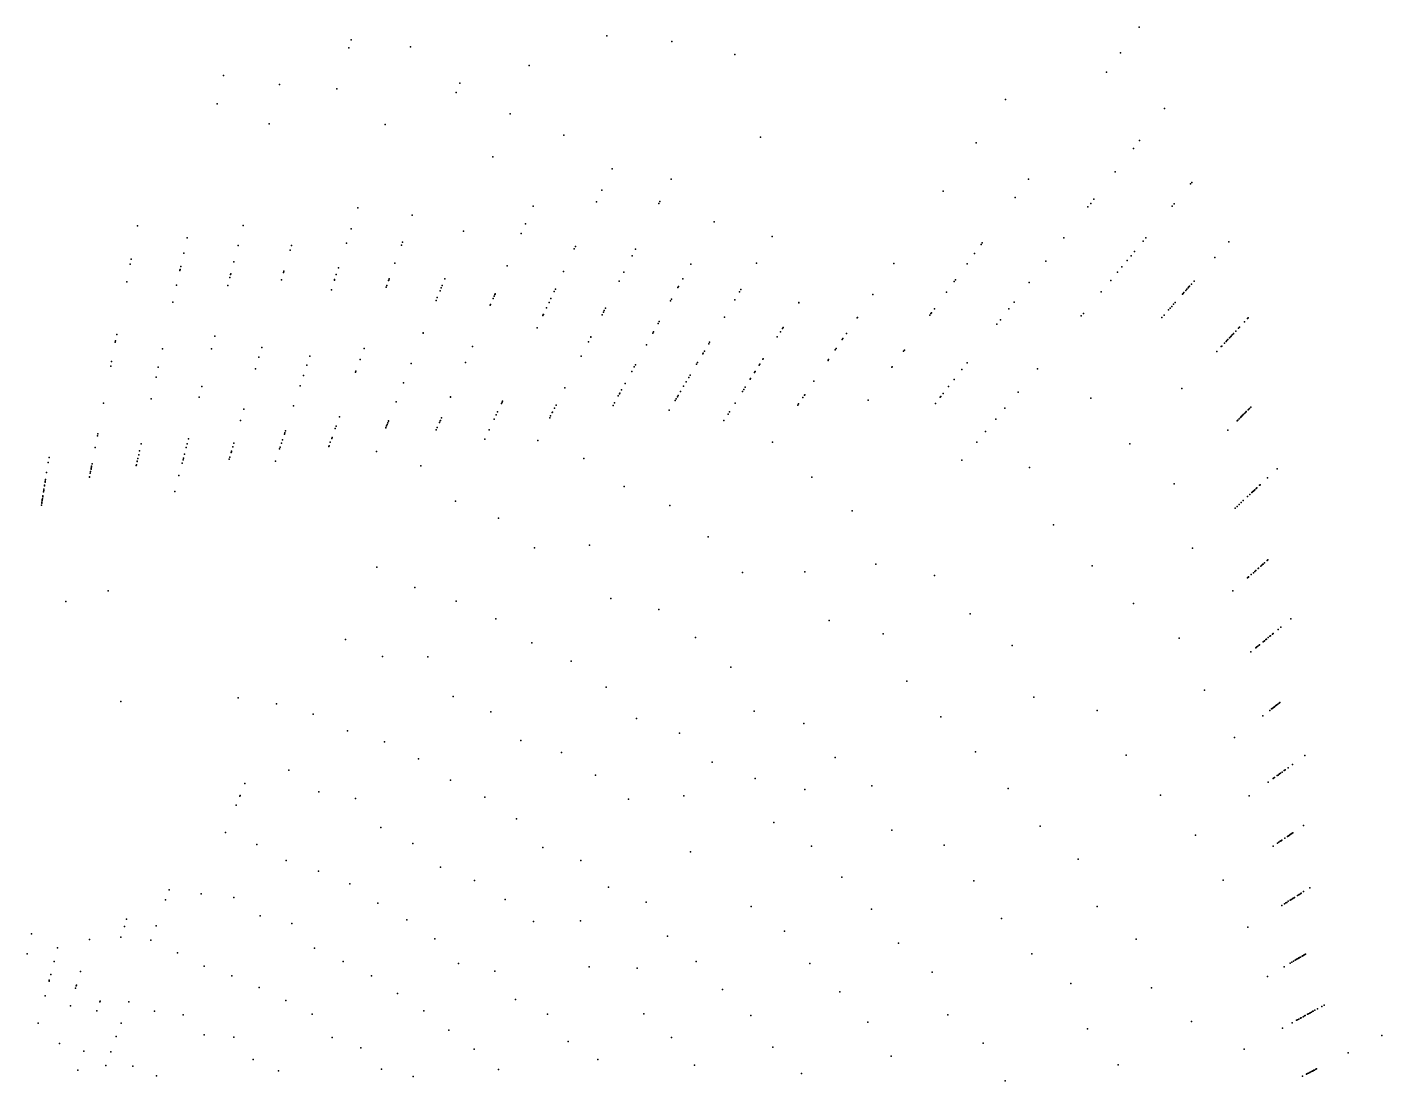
# Model space of a CAD drawing. Header units: millimetres. Extents: x -1492 to 2273, y -3124 to 2390.
# Drawn here: x 230 to 1826, y 877 to 2120 of the extents above; entities that cross this region are included whole.
import ezdxf

# ---------------------------------------------------------------- set-up
doc = ezdxf.new("R2010")
doc.units = ezdxf.units.MM

msp = doc.modelspace()

# ---------------------------------------------------------------- linework, layer by layer
for p in [(912.8, 2109.3, 364), (1540.1, 2119.8, 1133.9), (608.7, 2095.2, 345.6), (611.4, 2104.6, 276.9), (681.2, 2096.6, 349.2), (989.5, 2102.9, 368.1), (1063.6, 2087.4, 371.1), (1518.2, 2089.6, 1022.7), (461.1, 2062.8, 334.8), (821.4, 2074.5, 353.4), (1501.4, 2066.5, 1202), (526.9, 2052, 335.6), (594.7, 2046.9, 406.6), (739.4, 2053.8, 345.7), (453.6, 2029.4, 396.7), (735.3, 2042.5, 414.1), (1382.5, 2034.3, 1064.4), (798.8, 2017.5, 413.9), (1569.9, 2023.9, 1108.4), (515, 2005.6, 395), (651.4, 2004.8, 402.1), (862.2, 1992.3, 414.1), (1093.9, 1989.8, 359.6), (1347.8, 1983.2, 949.4), (1540.6, 1986.1, 1182.8), (778.6, 1966.6, 687.3), (1533.3, 1976.8, 1587.7), (918.9, 1952.7, 411.7), (1511.9, 1949.1, 976.6), (988.7, 1940.4, 415.4), (1409.8, 1940.5, 779.3), (1600.6, 1934.8, 1593.6), (1602.1, 1936.6, 1486.4), (907, 1927.4, 1547.6), (1309.1, 1926.3, 1096), (1394.1, 1918.8, 1505.1), (1486.8, 1916.8, 1648.6), (619.5, 1906.7, 651.4), (825.9, 1908.6, 1613.2), (900.6, 1913.8, 687.3), (974, 1911.7, 1558.8), (975.4, 1914.3, 698.1), (1479.7, 1907.7, 869.2), (1483, 1911.8, 1430.9), (1578.8, 1908.5, 980.7), (1581.2, 1911.4, 1073.5), (359.7, 1885.4, 366.1), (484.2, 1885.7, 632.6), (683.3, 1897.9, 655.4), (817, 1887.9, 668.4), (1039.2, 1890.3, 411.5), (418.3, 1871.3, 690.3), (611.4, 1881.7, 1534.7), (744, 1879.1, 191), (811.9, 1876.2, 1485.3), (1107.6, 1872.9, 344.6), (1451.4, 1871.2, 769.5), (1548, 1871.2, 1142.8), (414.2, 1853.2, 239.9), (478.2, 1862.3, 242.9), (539.4, 1856.7, 1499.8), (541, 1862.2, 698.1), (605.9, 1864.8, 705.9), (670.6, 1862.6, 712.7), (671.8, 1866, 1538.4), (874.4, 1858.2, 1592.9), (875.7, 1860.9, 259.8), (946.7, 1857.9, 1617.5), (1346.1, 1852.8, 1556.4), (1353.8, 1863.4, 1173.6), (1355.2, 1865.3, 669.9), (1534.6, 1855, 699.4), (1544.9, 1867.5, 872.6), (1645.6, 1866.6, 1471.6), (351, 1840.1, 674.4), (352.2, 1846.3, 177.7), (410.7, 1837.3, 178), (473.1, 1842.8, 179.8), (662.9, 1841.4, 1619.1), (795.5, 1838.3, 253), (942.6, 1849.9, 603.2), (1011.8, 1840.4, 1525.9), (1089.1, 1841.5, 408.1), (1251.1, 1840.9, 1134.1), (1337.2, 1840.6, 819.1), (1430.2, 1843.8, 677.9), (1519.8, 1837.1, 774.7), (1525.9, 1844.6, 535.1), (1530.5, 1850, 1631.7), (1629.3, 1848.1, 1563.5), (409.7, 1833.1, 118.2), (409.7, 1832.8, 0), (409.9, 1833.8, 59.1), (468.4, 1824.5, 678.2), (469.3, 1828, 118.7), (469.5, 1828.7, 0), (529.2, 1821.7, 0), (529.3, 1821.9, 119.4), (529.3, 1821.7, 59.6), (531.7, 1830.2, 619.3), (532.2, 1831.8, 180.3), (591.8, 1821.5, 120.5), (592, 1822, 242), (593.9, 1827.9, 0), (596.5, 1835.9, 182.5), (655.5, 1820.8, 121.8), (655.7, 1821.2, 244.5), (656.3, 1822.8, 183.1), (721.7, 1822.8, 247.7), (861.8, 1831.4, 452.4), (932.8, 1830.7, 259.6), (1002.3, 1823.1, 1613.8), (1323.7, 1821.9, 0), (1506.5, 1821, 450.8), (1514.5, 1830.7, 610), (1604.8, 1820.3, 960.8), (347, 1819.2, 0), (405.8, 1815.5, 604.4), (466.1, 1815.2, 58.9), (588.1, 1809.9, 59.8), (652.7, 1813.1, 0), (653.4, 1815, 60.6), (716.2, 1808.9, 1609.5), (717.5, 1812.3, 122.6), (718.6, 1814.9, 0), (780.9, 1804.5, 185.9), (781, 1804.7, 708), (781.2, 1805.3, 123.8), (850.7, 1807.9, 188.9), (852.1, 1810.8, 581.4), (927.3, 1820, 456.6), (996.5, 1812.7, 672.1), (997.2, 1813.9, 462.7), (1068.9, 1807.5, 682.3), (1070.6, 1810.2, 470.1), (1226.4, 1804.6, 1585.3), (1312.9, 1807.1, 1622.9), (1322.2, 1819.9, 1236.7), (1410.6, 1818.5, 1172.7), (1495.4, 1807.6, 1195.4), (1591.1, 1804.8, 381.1), (1591.9, 1805.6, 782.1), (1592.8, 1806.7, 538.4), (1594.9, 1809.1, 619.2), (1596.2, 1810.6, 1229.9), (1597.8, 1812.4, 869.9), (1598.2, 1812.9, 1137.3), (1599.1, 1813.8, 702.5), (1599.4, 1814.2, 1329.6), (1601.7, 1816.7, 1048.1), (401.3, 1795.3, 411.2), (711.6, 1797.3, 60.7), (713, 1800.9, 562.7), (713, 1800.8, 1407.2), (775.4, 1791.9, 1615.2), (775.7, 1792.6, 567.5), (778.8, 1799.7, 0), (780, 1802.5, 61.7), (841.7, 1788.7, 507.6), (844.8, 1795.2, 124.8), (846.9, 1799.7, 0), (911.2, 1788.2, 0), (987.9, 1797, 259.1), (989, 1798.9, 194.1), (1063.5, 1798.2, 1620.5), (1138.9, 1794.6, 336.6), (1139.2, 1795, 0), (1392.7, 1795.5, 583.4), (1576.6, 1788.3, 0), (1578.4, 1790.4, 75), (1580.7, 1793, 1624.4), (1582.4, 1794.9, 456.5), (837.4, 1779.6, 1336.6), (837.9, 1780.7, 61.8), (838.1, 1781, 708.6), (907.1, 1780.3, 188.9), (908.9, 1783.8, 126), (909.8, 1785.6, 63), (974.6, 1772.8, 0), (1051.5, 1777.9, 600.1), (1207.6, 1776.9, 698.1), (1208, 1777.5, 624.4), (1293.3, 1780.1, 419.7), (1294.6, 1781.9, 565.5), (1295.2, 1782.7, 1303.2), (1298.7, 1787.5, 493.9), (1376.6, 1774.7, 1234.7), (1386.5, 1787.5, 505.7), (1471.8, 1779.2, 1269.4), (1474.4, 1782.2, 0), (1566.9, 1777.2, 149.1), (1569.4, 1780.1, 299.8), (1574.8, 1786.3, 225.1), (1664.2, 1772.2, 1052), (1667.7, 1776, 707.8), (1668.7, 1776.9, 1441.6), (335.2, 1757.2, 581.3), (696.4, 1758.8, 1467.3), (696.5, 1759.2, 681.2), (830.7, 1765.3, 1614), (966.9, 1758.8, 63.1), (967.8, 1760.4, 583.6), (973.1, 1770.2, 127.1), (1117.3, 1760.6, 1617.5), (1119.7, 1764.3, 607.1), (1120.6, 1765.7, 398.9), (1195, 1758.4, 0), (1372.5, 1769.4, 1627), (1649.7, 1756.8, 954.2), (1651.1, 1758.2, 1228.9), (1651.4, 1758.6, 1326.3), (1654, 1761.3, 152), (1657.2, 1764.7, 383.4), (1658.2, 1765.8, 462.1), (333.5, 1748.3, 224.8), (333.8, 1749.9, 112.1), (450.7, 1755.3, 465.3), (506.1, 1742.1, 465.8), (626.8, 1740.9, 413.6), (754.3, 1743.2, 487.7), (891, 1748.8, 706.6), (893.8, 1754.1, 1628.6), (894, 1754.5, 505.6), (959.4, 1745.1, 511.3), (1032.8, 1746.3, 256.3), (1033.9, 1748.3, 521.5), (1113.5, 1754.6, 675.2), (1183, 1740.8, 540.4), (1190.1, 1751.2, 1438.9), (1191, 1752.5, 1164.9), (1636.8, 1743, 534.5), (1637.4, 1743.7, 0), (1640.7, 1747.2, 75.3), (1642.4, 1749, 863.8), (1643.5, 1750.2, 303.3), (1644.5, 1751.2, 1130.4), (1646.7, 1753.5, 1526.6), (1647.7, 1754.6, 618), (1648.4, 1755.4, 782.4), (329.2, 1725.5, 392.7), (389, 1740.2, 457.8), (446.8, 1740.2, 401.6), (502.7, 1730.4, 713.4), (562.6, 1731.6, 529), (622.1, 1727.9, 471.5), (882.4, 1731.8, 1320.9), (1025.7, 1734.4, 126.8), (1026.3, 1735.3, 1464.8), (1027.8, 1737.8, 0), (1096.6, 1728, 525.5), (1097.1, 1728.7, 457.7), (1173.4, 1726.6, 1619.3), (1173.7, 1727.1, 1234.9), (1174.1, 1727.7, 1325.6), (1182, 1739.2, 757.1), (1262.5, 1737.7, 271.3), (1263.4, 1738.9, 203.2), (1631.5, 1737.4, 225.3), (328.1, 1719.8, 693.2), (384.2, 1718.8, 1366.2), (498.8, 1716.9, 399.6), (555.2, 1708.8, 461.3), (559.2, 1721.2, 1314.9), (616.6, 1712.7, 1322.5), (617.1, 1714, 529.2), (682.2, 1723.1, 414.3), (746.1, 1724.1, 419.9), (942.1, 1713.7, 1617.8), (945.1, 1719.2, 1333.3), (946.4, 1721.6, 707.3), (1011, 1709.4, 859.4), (1018.6, 1722.4, 189.2), (1019.6, 1724.1, 62.9), (1086.6, 1712.3, 191.7), (1087.2, 1713.1, 1287.6), (1087.5, 1713.7, 1379.3), (1092.3, 1721.3, 1038.7), (1093, 1722.3, 734.4), (1248.8, 1718.8, 336.5), (1248.9, 1719, 133.7), (1249, 1719.1, 66.8), (1331.2, 1716.2, 0), (1337.2, 1723.8, 416.2), (1420.2, 1716.8, 210.6), (381.5, 1706.8, 692.4), (435.4, 1695.8, 693.2), (551.3, 1696.7, 398.8), (673.2, 1700.3, 469.5), (863.3, 1694.3, 822.9), (934.2, 1699.4, 1066.1), (1003.2, 1696.4, 1083.5), (1006.3, 1701.5, 711.7), (1009.2, 1706.4, 1347.3), (1074.1, 1692.5, 793.7), (1074.2, 1692.6, 1185.6), (1075.7, 1695.1, 1103.7), (1081.8, 1704.7, 255.1), (1082.1, 1705.2, 950.3), (1156.8, 1702.1, 64.7), (1315.4, 1695.9, 339.9), (1322, 1704.3, 67.8), (1590.4, 1693.6, 1578.9), (319.8, 1676.4, 438.2), (375.8, 1681.3, 500.5), (432.3, 1683.5, 505), (664.4, 1678, 1591.1), (728.4, 1683.2, 1616.9), (728.6, 1683.7, 934.8), (789.4, 1677.5, 872.4), (789.9, 1678.5, 945.2), (921.8, 1676.8, 828.1), (926.3, 1684.9, 761.3), (927.6, 1687.3, 1138.7), (928, 1688.1, 981.5), (930.2, 1692.1, 908.6), (993.3, 1679.6, 994.2), (994.4, 1681.4, 773.4), (995.9, 1683.9, 1618.4), (996.7, 1685.4, 921.4), (999.4, 1689.9, 1161.1), (1072.5, 1690, 866.2), (1143.6, 1682.8, 322.3), (1143.7, 1683, 257.1), (1145.7, 1685.8, 388.8), (1145.9, 1686.2, 455.7), (1220.6, 1679.9, 1610.7), (1305.7, 1683.2, 1652.4), (1306.4, 1684.2, 201.5), (1309, 1687.6, 134.4), (1397.5, 1689.3, 1592.9), (1483.1, 1682.2, 1629.3), (484.9, 1669.1, 505), (543.6, 1673, 696.5), (782.4, 1662.7, 1010.2), (784.1, 1666.2, 1168.6), (788.7, 1676, 1095.5), (846.4, 1661.2, 1102.6), (848.4, 1665.2, 739.9), (848.7, 1665.6, 1186.3), (851.1, 1670.5, 882.2), (853, 1674, 1032.9), (920.1, 1673.6, 1212), (986.4, 1667.9, 1229.7), (1055.6, 1663.4, 123.9), (1057.2, 1665.9, 62), (1063.8, 1676.3, 1442.4), (1137.7, 1674, 127.3), (1138.8, 1675.6, 191.5), (1300.1, 1676, 268), (1381.9, 1670.4, 343.4), (1660.7, 1660.7, 929.9), (1661.6, 1661.6, 603.3), (1661.7, 1661.7, 525.3), (1661.9, 1661.9, 1292.1), (1662.8, 1662.8, 1390.7), (1664.2, 1664.2, 449), (1665.4, 1665.4, 297.5), (1665.7, 1665.7, 373.1), (1666.3, 1666.3, 1495.5), (1668.4, 1668.4, 223), (1669, 1669, 148.5), (1670.2, 1670.2, 0), (1671.5, 1671.5, 74.3), (481.1, 1655.9, 1426.6), (592.7, 1646.4, 692.8), (593.7, 1649.2, 1112.4), (597.7, 1660.1, 830.3), (652.2, 1647.2, 833.7), (652.4, 1647.7, 766.9), (653, 1649.4, 1049.1), (653.7, 1651.2, 703.1), (654.6, 1653.3, 1128.4), (655.3, 1655.2, 907.1), (655.5, 1655.6, 978.9), (711.8, 1644.9, 1218), (712.9, 1647.5, 776.8), (713, 1647.5, 844.7), (715.5, 1653.4, 1065.4), (716.4, 1655.4, 714.2), (716.6, 1655.9, 991.9), (717.9, 1659, 1147.2), (774.1, 1645, 786.8), (779.9, 1657.3, 725.2), (845.4, 1659.2, 948.8), (1050.7, 1655.7, 1622.2), (1371.1, 1657.3, 67.6), (1644.6, 1644.6, 1580.6), (1655.5, 1655.5, 1013.1), (1656.4, 1656.4, 1193.5), (1657.9, 1657.9, 844.1), (1659.6, 1659.6, 681.9), (1659.7, 1659.7, 1104.5), (1660.4, 1660.4, 763), (312.4, 1637.7, 264.1), (312.9, 1640, 1295.1), (418.1, 1628.5, 856.7), (419.6, 1634.1, 997.7), (473.3, 1629.2, 1003.3), (473.3, 1629, 1152.8), (529.3, 1629, 806), (530.6, 1633, 1166.9), (532.8, 1639.7, 1019.6), (533.3, 1641.3, 1095.2), (534, 1643.5, 950), (586.9, 1630.3, 1177.6), (588.5, 1634.8, 885.3), (589, 1635.9, 1028.3), (768.8, 1633.7, 1591.8), (831.6, 1632.1, 1614.9), (1107.8, 1630.2, 1630.5), (1348.7, 1630.3, 133.1), (1359, 1642.8, 269.3), (309.8, 1623.9, 52), (361.1, 1615.3, 978.9), (362.1, 1620, 1128.1), (364, 1628.3, 785.1), (414.9, 1616.1, 917.3), (417, 1624.2, 1064.2), (468.6, 1612.8, 726.8), (470.1, 1618.2, 926.4), (470.4, 1619.1, 1224.9), (470.6, 1619.7, 859.4), (472.1, 1624.8, 1073.8), (527.2, 1622.6, 738.3), (527.8, 1624.5, 870.3), (585.1, 1625.1, 747.4), (585.4, 1625.9, 950), (641.2, 1619.5, 1183.8), (1529.1, 1628.3, 1622.9), (254.4, 1606.5, 1345.6), (255.4, 1612.4, 1266.3), (304.9, 1598.4, 704.1), (305.2, 1599.7, 1183.2), (305.5, 1601.3, 1107.9), (305.6, 1602.2, 964.6), (306.1, 1604.8, 1036.8), (358.3, 1602.8, 1193.2), (358.4, 1603.4, 837.2), (359.4, 1607.8, 905.7), (359.4, 1607.7, 712.9), (360.1, 1610.9, 1047.5), (412.2, 1605.6, 780), (413.3, 1609.5, 1207.3), (413.8, 1611.6, 720), (467.8, 1610.1, 789), (522.4, 1607.8, 1398.5), (693.4, 1602.3, 1639.5), (885.7, 1611.1, 1620.9), (1331.2, 1609.1, 1619.9), (1410.8, 1600.3, 1654.8), (1702.8, 1599, 73.4), (250.7, 1583, 947.8), (251, 1584.5, 1165.6), (251.2, 1586.3, 578.2), (252.6, 1594.6, 1097.2), (303.2, 1589.4, 470.1), (303.2, 1589.2, 761.3), (304, 1593.8, 826.7), (304.4, 1595.9, 893.2), (408.5, 1591, 1116.3), (1154.4, 1588.9, 1624.8), (1581.2, 1581.2, 1624.6), (1691.3, 1588.2, 367.5), (248, 1565.7, 746), (248.2, 1566.9, 460.9), (248.9, 1571.8, 874.9), (248.9, 1571.8, 688.7), (249.2, 1573.4, 517.6), (249.4, 1574.9, 631.3), (250.1, 1578.8, 814.5), (250.2, 1579.5, 1014.9), (403.6, 1572, 1258.9), (933.2, 1578, 1616.2), (1667.9, 1566.2, 0), (1670.6, 1568.8, 289.5), (1672.9, 1571, 745.7), (1673.4, 1571.4, 1357.6), (1674.1, 1572.1, 589.6), (1674.7, 1572.7, 1458), (1675.4, 1573.3, 1081.5), (1676.3, 1574.1, 438.7), (1677.9, 1575.6, 996), (1678.9, 1576.6, 911.8), (1682, 1579.5, 1268.5), (1682.2, 1579.7, 670.4), (1682.8, 1580.2, 145.2), (246.5, 1556.1, 199), (246.8, 1558.5, 149.2), (247, 1559.4, 99.3), (247.3, 1561.5, 353.4), (247.4, 1562.2, 406.1), (247.4, 1562, 301.7), (247.4, 1561.8, 49.7), (247.5, 1562.8, 250.6), (247.6, 1563.5, 0), (734.4, 1560.6, 1619.6), (987.1, 1555.5, 1624.2), (1201.9, 1549.5, 1622.2), (1653.2, 1552.5, 214.4), (1655.5, 1554.6, 507.6), (1657.8, 1556.7, 818.7), (1660.2, 1559, 1160.4), (1662.8, 1561.5, 1550.2), (785, 1540.7, 1623.8), (1439.3, 1532.7, 1630.9), (1032.1, 1518.7, 1618.9), (827.7, 1505.7, 1613.5), (892.4, 1509, 1646.3), (1602.9, 1505.3, 1597.6), (1229.8, 1486.6, 1596.1), (1684.7, 1485.3, 212.3), (1685.9, 1486.3, 141.4), (1686.2, 1486.6, 70.6), (1687.8, 1487.9, 0), (1690.8, 1490.7, 284.8), (1691.8, 1491.5, 430.2), (641.7, 1482.8, 1615.7), (1072.7, 1476.5, 1609), (1146.2, 1477.6, 1648.7), (1298.8, 1473.2, 1624.8), (1484.5, 1484.5, 1628.5), (1667.6, 1470.2, 1510.9), (1668.3, 1470.8, 1046.6), (1668.9, 1471.3, 1133.6), (1669, 1471.4, 1315.9), (1669, 1471.4, 880.9), (1672.2, 1474.2, 724.3), (1674.7, 1476.4, 573.2), (1676.2, 1477.8, 804.5), (1677.5, 1478.9, 1229.4), (1677.6, 1479, 649.8), (1677.7, 1479.1, 967.8), (1680.2, 1481.3, 1421.6), (1680.8, 1481.8, 500.9), (1683.3, 1484, 355.4), (325.2, 1455, 1233.4), (686.4, 1458.8, 1612.2), (1650.6, 1455.2, 1598.8), (275.2, 1442.6, 1214.9), (735.1, 1442.8, 1619.3), (917.5, 1445.8, 1608), (1533.3, 1439.9, 1631.6), (781.8, 1422.1, 1622.8), (974, 1433.1, 1627.2), (1340.8, 1427.8, 1620.3), (1718.9, 1422, 70.1), (1174.8, 1420.1, 1624.8), (1703.9, 1409.6, 494.3), (1707, 1412.1, 279.9), (604.9, 1397.8, 1622), (824.3, 1393.8, 1619.3), (1017.2, 1400.1, 1625.1), (1238.2, 1404.4, 1650.6), (1390.4, 1390.4, 1626.7), (1587.3, 1399.4, 1641.4), (1680, 1389.8, 863.3), (1681.3, 1390.9, 1111.8), (1682, 1391.5, 0), (1686.2, 1395, 1487.3), (1687.2, 1395.8, 1295), (1687.6, 1396.1, 711.7), (1689.5, 1397.7, 138), (1690, 1398.1, 1205.8), (1692.1, 1399.8, 790.6), (1692.1, 1399.8, 1033.4), (1694.1, 1401.5, 1395.3), (1694.9, 1402.1, 564.8), (1697.1, 1404, 348.8), (1697.8, 1404.6, 953.6), (648.2, 1377.5, 1621.2), (701.7, 1377.2, 1646), (1671.8, 1383.1, 1576.4), (1677.6, 1387.9, 205.8), (1678, 1388.1, 415.4), (1678.9, 1388.9, 633), (870.7, 1372, 1624.9), (1058.9, 1365.1, 1622.4), (911.8, 1341.6, 1622.1), (1266.3, 1348.4, 1630.8), (478.5, 1329, 1245.2), (731.5, 1330.5, 1616.8), (1416, 1329.7, 1606.9), (1617, 1337.7, 1627.9), (340.1, 1324.7, 1131.4), (523.3, 1321.7, 1334.9), (566.8, 1309.7, 1618.7), (776, 1312.2, 1623.4), (1086.4, 1313.2, 1600.5), (1490.6, 1314.1, 1643.9), (1694, 1314, 1557.6), (1694.1, 1314.1, 848.9), (1696.2, 1315.7, 1269.6), (1696.6, 1316, 1010.4), (1696.7, 1316.1, 1094.1), (1697.8, 1317, 1181.3), (1698, 1317.1, 773.7), (1698.3, 1317.4, 930.1), (1698.3, 1317.4, 698.4), (1698.9, 1317.8, 624.7), (1699, 1317.9, 552.1), (1699.6, 1318.3, 480.8), (1699.8, 1318.5, 1462), (1701.3, 1319.7, 410.7), (1701.9, 1320.1, 272.1), (1702.1, 1320.3, 341.2), (1702.3, 1320.4, 203.6), (1703.4, 1321.3, 135.6), (1705.1, 1322.6, 67.8), (1705.9, 1323.3, 0), (947.6, 1304.3, 1612.2), (1144.9, 1298.7, 1625.8), (1306.4, 1306.4, 1628.8), (1685.9, 1307.7, 1354), (607.1, 1290.1, 1617.2), (811.4, 1278.5, 1612.5), (998.5, 1287.3, 1629.2), (1652.6, 1281.9, 1622.4), (650.6, 1276.9, 1625.5), (859.2, 1264.3, 1627.8), (1347.3, 1265.2, 1629.5), (691, 1257, 1627), (1036.7, 1253.1, 1626.3), (1181.7, 1258.3, 1621), (1524.6, 1261.3, 1636.9), (1715.7, 1246.5, 474), (1720.6, 1250.1, 133.8), (1735.3, 1260.8, 67.4), (538.2, 1243.7, 1638.1), (728.5, 1231.8, 1623.2), (899.3, 1237.8, 1629.2), (1087.7, 1233.7, 1644.7), (1692.2, 1229.5, 197.7), (1697.9, 1233.6, 1153.8), (1698, 1233.7, 332.4), (1698.5, 1234, 831.2), (1699.7, 1234.9, 0), (1702.8, 1237.1, 540.4), (1703.7, 1237.8, 1530), (1705.1, 1238.8, 758.8), (1705.5, 1239.1, 1074.1), (1705.6, 1239.2, 1338), (1706.8, 1240.1, 612.9), (1708.4, 1241.3, 913.8), (1708.5, 1241.3, 993.8), (1710.9, 1243.1, 1250.7), (1711, 1243.1, 403.4), (1711.6, 1243.6, 1437.8), (1712, 1243.9, 267.3), (1712, 1243.8, 687.6), (480.6, 1213.8, 1480.7), (486.2, 1228, 1596.5), (573.2, 1218.1, 1627.3), (1146.2, 1220.6, 1674.4), (1225.2, 1225.2, 1627.2), (1385.8, 1221.8, 1628.8), (1565.3, 1214.2, 1638.8), (476, 1202.3, 1377), (480.3, 1213, 1304.6), (616.7, 1210.3, 1642), (768.9, 1211.7, 1627.7), (938.1, 1209.4, 1630), (1003.6, 1213.1, 1676.6), (1669.7, 1213.1, 1600.9), (806.2, 1186.3, 1627), (1109.7, 1181.7, 1726.2), (463.2, 1169.9, 1622.2), (646.4, 1175.8, 1621.9), (1248.8, 1172.7, 1608.7), (1423.5, 1177.7, 1628.8), (1606.4, 1167.1, 1642.6), (1715, 1165.5, 1506.5), (1715.2, 1165.6, 532.4), (1715.6, 1165.9, 674), (1716, 1166.2, 463.8), (1716.7, 1166.7, 395.9), (1717.1, 1166.9, 328.8), (1718.2, 1167.7, 262.4), (1718.5, 1167.9, 196.4), (1719.4, 1168.5, 130.8), (1720.3, 1169.1, 65.4), (1721.2, 1169.7, 0), (1733.7, 1178.2, 1152.3), (500.2, 1155.9, 1623.8), (684.3, 1157.1, 1625), (837.3, 1152.4, 1615.7), (1154, 1154, 1632), (1310.2, 1155.1, 1640.2), (1697.8, 1153.9, 1592.3), (1702.9, 1157.3, 1217.6), (1704.7, 1158.5, 1400.7), (1706.4, 1159.7, 816.9), (1707.1, 1160.2, 893.2), (1707.3, 1160.3, 743.2), (1707.4, 1160.3, 1310.1), (1707.8, 1160.6, 971.6), (1708.2, 1160.9, 1052.3), (1711.6, 1163.2, 601.2), (535, 1136.9, 1619.8), (882, 1137, 1632.2), (1011.3, 1147.1, 1628.5), (1468.1, 1138.8, 1638.1), (572.9, 1124.4, 1626.9), (716.6, 1129.1, 1616.5), (396.9, 1102.3, 1416.2), (610, 1109.6, 1632.5), (756.7, 1113.4, 1627.3), (914.7, 1105.7, 1627.7), (1189.7, 1117.2, 1632), (1345.2, 1112.9, 1639.5), (1639.1, 1113.9, 1639.4), (1741, 1104.9, 64.8), (392.6, 1090.6, 1595.4), (434.7, 1097.9, 1625.3), (473.2, 1093.4, 1639.9), (642.7, 1086.8, 1627.7), (792.8, 1091.2, 1630.4), (959.1, 1087.8, 1645), (1711.2, 1086, 1572.1), (1711.4, 1086.1, 191.6), (1713, 1087.1, 1033.7), (1713.9, 1087.7, 453.7), (1715.8, 1088.9, 1201.8), (1718.2, 1090.4, 957.6), (1718.8, 1090.8, 1291.9), (1719.1, 1090.9, 0), (1719.3, 1091.1, 1383.8), (1720.6, 1091.9, 257.4), (1721.7, 1092.6, 1121), (1722.6, 1093.2, 882.9), (1723.1, 1093.5, 524), (1723.2, 1093.6, 663.2), (1726.8, 1095.8, 390.1), (1728.2, 1096.7, 1487.1), (1728.7, 1097, 810.6), (1730, 1097.9, 128.9), (1731.1, 1098.6, 595.6), (1733.8, 1100.3, 325.2), (504.3, 1071.7, 1630.2), (1082.8, 1082.8, 1630.7), (1224.7, 1079.7, 1632.7), (1490.4, 1082.9, 1624.2), (1708, 1083.9, 728.3), (344.2, 1059.4, 982), (346.9, 1067.7, 1545.2), (381.6, 1059.9, 1452.3), (541.4, 1062.6, 1641.5), (677.2, 1067.1, 1629.3), (826.3, 1065.2, 1629.6), (881.7, 1065.8, 1672), (1122.3, 1053.9, 1639.4), (1377.8, 1068.7, 1637.4), (1668.1, 1058.6, 1634.4), (234.8, 1050.5, 1583.9), (303.3, 1043.9, 1599.6), (340.1, 1046.7, 1619.4), (375.5, 1042.9, 1631), (710, 1044.8, 1628.5), (984.2, 1048, 1630.7), (1256.4, 1039.4, 1630.6), (1536.7, 1044.4, 1638.1), (229.6, 1027.1, 927.8), (265.5, 1033.9, 1570.6), (407, 1028, 1626.9), (568.3, 1033.8, 1623.7), (1413.6, 1027.1, 1640.9), (1728.1, 1022, 652.3), (1728.3, 1022.1, 583.4), (1728.4, 1022.2, 869), (1729, 1022.5, 383.2), (1729.2, 1022.7, 1365.3), (1730.1, 1023.2, 253.9), (1732.1, 1024.4, 449.8), (1732.6, 1024.7, 318.8), (1733.6, 1025.2, 190.4), (1734.4, 1025.7, 126.8), (1735.3, 1026.2, 63.4), (1736.1, 1026.7, 0), (261.3, 1017.9, 926.5), (292.4, 1006.3, 923.9), (438.2, 1012.6, 1623.6), (602, 1017.9, 1627.7), (737.8, 1015.5, 1618.2), (780.6, 1006.4, 1641.9), (892, 1011.7, 1630.4), (948.6, 1010.2, 1675.1), (1018, 1018, 1633), (1151.8, 1015.4, 1635.1), (1710.8, 1011.7, 1261.3), (1717.9, 1016, 1450.1), (1720, 1017.2, 1550), (1721.8, 1018.2, 1019.2), (1722, 1018.4, 1099.8), (1724, 1019.6, 1184.5), (1725, 1020.2, 721.5), (1726.2, 1020.9, 794), (1726.7, 1021.1, 944), (1727.4, 1021.6, 515.3), (255.4, 994.9, 1618.6), (255.7, 995.8, 1028.1), (257.4, 1002.6, 972.1), (287.6, 990, 1624.5), (471, 1000.9, 1627.7), (635.3, 1001, 1631.8), (1296.2, 1005.5, 1640.5), (1459.7, 992, 1657.3), (1691.2, 1000.2, 1625.4), (250.9, 977.3, 1074.5), (286.6, 986.6, 1027.4), (287.4, 989.1, 967.3), (503, 987.1, 1630.2), (666.1, 980.1, 1631), (1049, 985.1, 1632.2), (1187.3, 982.2, 1640.9), (1554.8, 986.7, 1623.5), (280.6, 965.7, 1070.8), (311.8, 959.7, 1009), (315.3, 970.3, 1607.6), (315.6, 971.3, 959.1), (349.4, 970.5, 1625.3), (379.9, 959.5, 1626.2), (534.3, 971.8, 1631.8), (697.2, 959.6, 1632.6), (805.2, 973.3, 1628.5), (1743.1, 958.3, 1351.8), (1744.8, 959.2, 379.8), (1745.2, 959.4, 861.8), (1747, 960.4, 579.2), (1750.1, 962.1, 316.3), (1755.3, 965, 126), (1757.9, 966.4, 63), (242.7, 945.2, 1650), (340.3, 945.1, 943.3), (413.3, 955, 1639.7), (565.4, 956, 1634.3), (842.7, 955.8, 1642.7), (956.4, 956.4, 1635), (1082.4, 954.3, 1636.7), (1220.3, 946.5, 1644.6), (1314.6, 955.1, 1624.9), (1601.9, 947.3, 1640.7), (1720.2, 945.7, 0), (1725.4, 948.6, 1249.6), (1726.5, 949.2, 780.1), (1728.3, 950.1, 186.4), (1730.1, 951.1, 249.4), (1730.6, 951.4, 711), (1730.9, 951.6, 441.5), (1733.2, 952.8, 507.8), (1733.2, 952.8, 1087.3), (1734.8, 953.7, 1438.3), (1735.7, 954.2, 932), (1738.6, 955.8, 1173.3), (1739.6, 956.4, 1011.5), (1741, 957.1, 645.5), (1741.4, 957.4, 1541.5), (334.6, 929.4, 987.8), (438.3, 931.4, 1621.9), (473.1, 928.6, 1642.2), (589.1, 928.3, 1617.8), (726.6, 936.8, 1631.8), (988.8, 928.5, 1639.7), (1479, 938.6, 1645), (1708.9, 939.5, 1613.3), (1826.1, 930.5, 1392.8), (267.7, 921.4, 1622.5), (296.4, 912.1, 1621.6), (328.1, 911.4, 1638), (622.7, 916.3, 1630.2), (756.5, 914.4, 1633.4), (867.2, 923.5, 1633.2), (1108.3, 916.8, 1631.5), (1356.2, 921.7, 1639.8), (1663.7, 914.6, 1673.8), (1786.2, 910.1, 1456.5), (322.3, 895.3, 1013.3), (354.2, 894.5, 1626.8), (496.1, 902.5, 1622.8), (902.3, 902.3, 1645.1), (1016, 895.8, 1637.3), (1247.7, 906.5, 1642.4), (1515.3, 896.1, 1653.2), (289.2, 890, 996.5), (382.1, 883, 1626.8), (525.9, 889.2, 1627.9), (647.2, 890.8, 1620.2), (684.5, 882.5, 1643.4), (785.2, 890.6, 1634.2), (1142.3, 886, 1639.7), (1732.6, 882.8, 1234), (1737.1, 885.1, 1153), (1737.7, 885.4, 843.9), (1738.6, 885.9, 994.2), (1739.5, 886.3, 702.9), (1739.7, 886.4, 773.1), (1741.2, 887.2, 567.7), (1741.7, 887.4, 436.9), (1743.3, 888.3, 309.9), (1744.3, 888.8, 1076.2), (1744.6, 888.9, 1518.8), (1745, 889.1, 502.9), (1745.4, 889.3, 921.8), (1745.6, 889.4, 636.6), (1745.7, 889.5, 185.2), (1746.1, 889.7, 373.8), (1746.8, 890, 247.7), (1748.3, 890.8, 123.4), (1749.1, 891.2, 61.7), (1749.1, 891.2, 0), (1382.1, 877.1, 1636.9)]:
    msp.add_point(p)

doc.saveas('drawing.dxf')
